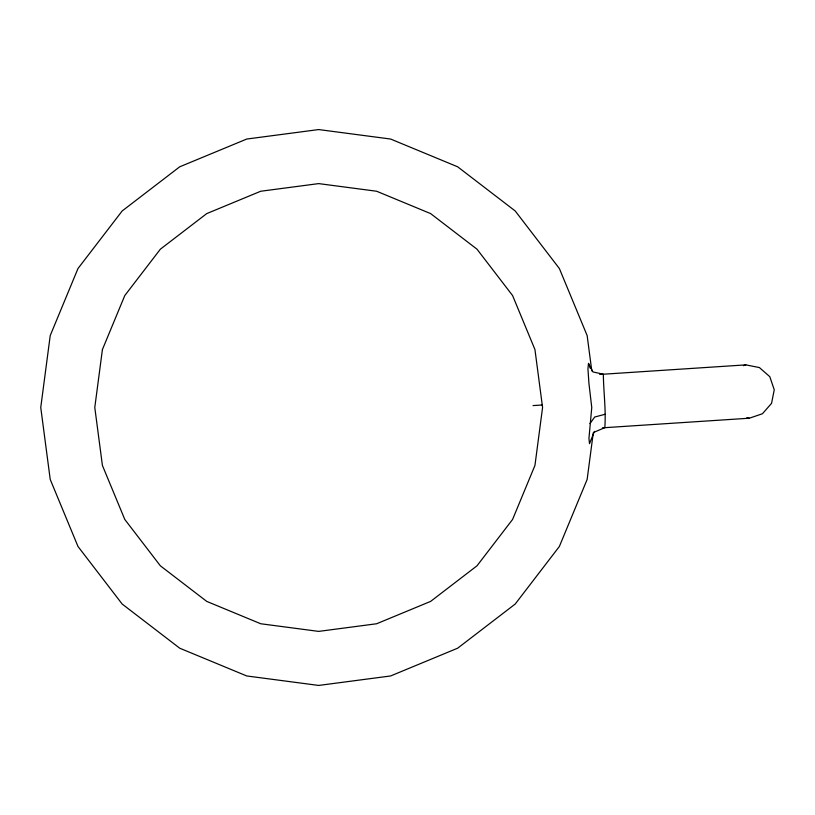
<?xml version="1.0" encoding="UTF-8"?>
<svg xmlns="http://www.w3.org/2000/svg" width="815" height="815" viewBox="0 0 815 815"><rect width="100%" height="100%" fill="white"/><g stroke="black" fill="none" stroke-linecap="round" stroke-linejoin="round"><path stroke-width="1.22" d="M594.339 432.113L604.822 427.671C606.095 409.843 603.548 391.995 603.334 374.207L592.974 371.946L588.491 363.419L587.941 368.838L588.939 383.478L591.761 407.5L588.95 438.358L589.51 443.696L594.39 431.39M593.289 432.745L587.146 479.434L559.375 546.468L515.212 604.027L457.653 648.2L390.619 675.961L318.685 685.435L246.751 675.961L179.718 648.2L122.158 604.027L77.985 546.468L50.224 479.434L40.75 407.5L50.224 335.566L77.985 268.532L122.158 210.973L179.718 166.8L246.751 139.039L318.685 129.565L390.619 139.039L457.653 166.8L515.212 210.973L559.375 268.532L587.146 335.566L591.792 370.906M589.979 423.586L594.695 417.025L605.138 414.264M743.453 365.68L745.837 364.876L759.407 367.565L769.808 376.693L774.25 389.794L771.55 403.354L762.433 413.755L749.331 418.207L602.407 427.834M599.708 374.452L745.837 364.876M533.03 405.595L541.853 405.014M746.866 417.718L749.331 418.207M588.491 363.419L590.376 368.451M102.415 349.554L94.785 407.5L102.415 465.447L124.787 519.45L160.361 565.814L206.735 601.399L260.739 623.76L318.685 631.391L376.632 623.76L430.626 601.399L476.999 565.814L512.584 519.45L534.946 465.447L542.576 407.5L534.946 349.554L512.584 295.55L476.999 249.186L430.626 213.601L376.632 191.24L318.685 183.609L260.739 191.24L206.735 213.601L160.361 249.186L124.787 295.55L102.415 349.554"/></g></svg>
